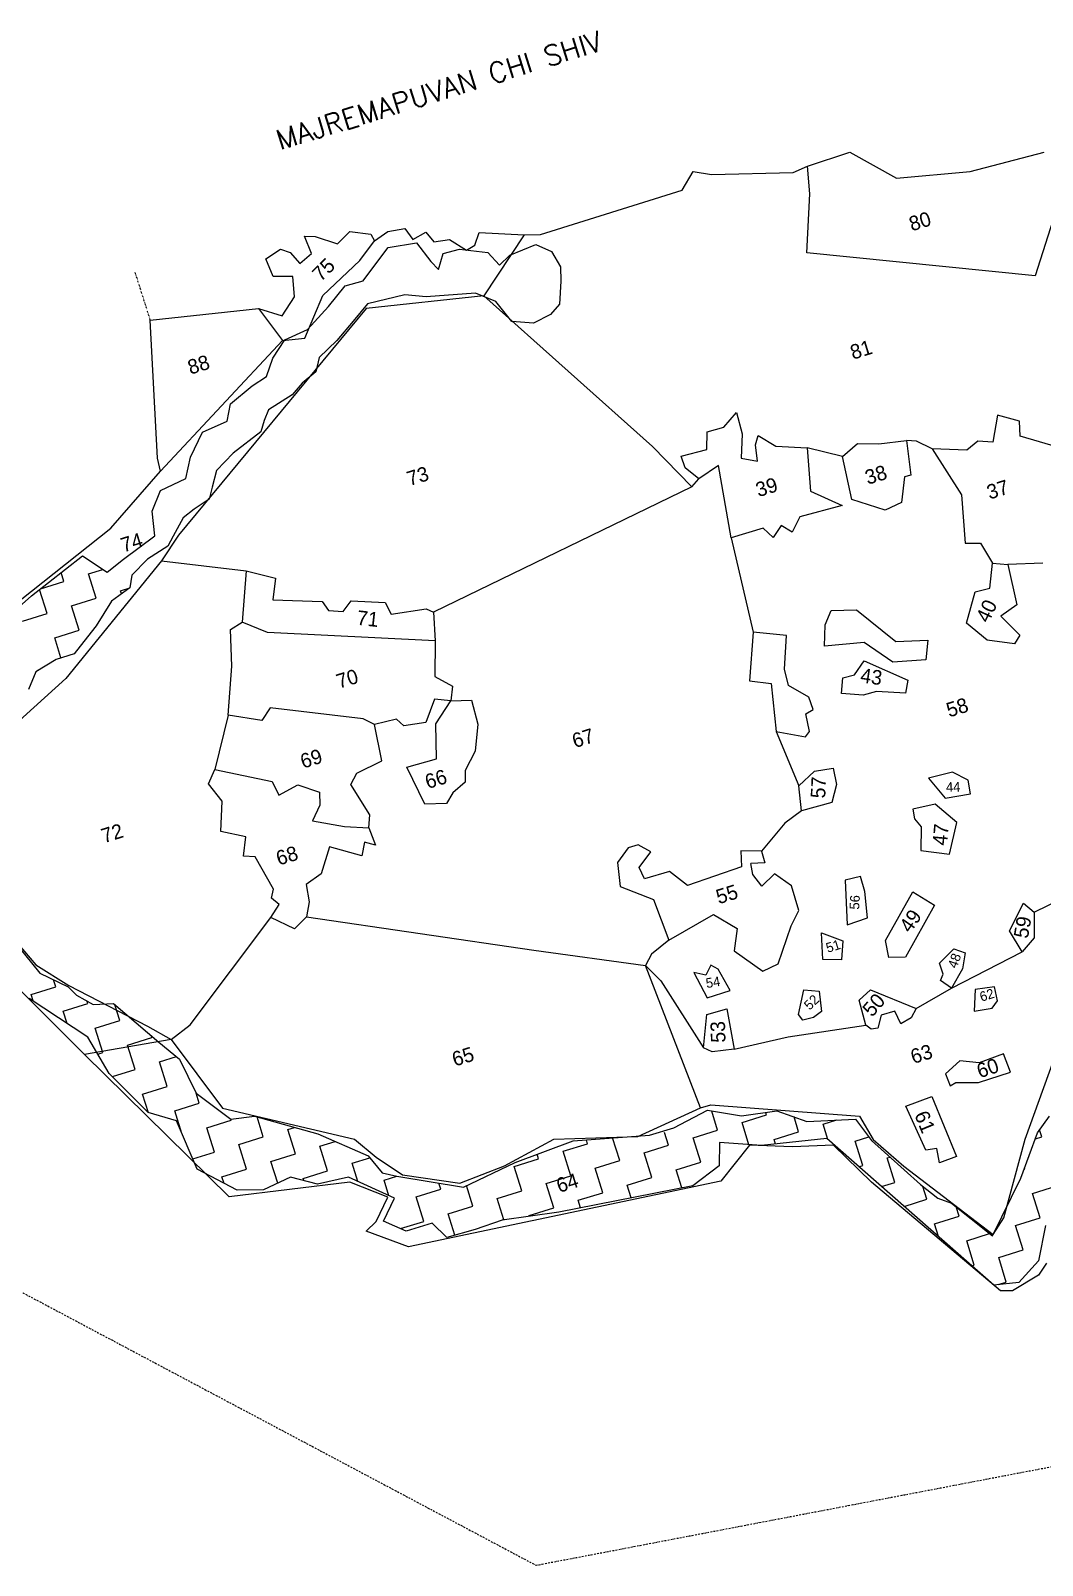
# Model space of a CAD drawing. Header units: metres. Extents: x 321979 to 325606, y 1830870 to 1833474.
# Drawn here: x 323246 to 324252, y 1831835 to 1833360 of the extents above; entities that cross this region are included whole.
import ezdxf

# ---------------------------------------------------------------- set-up
doc = ezdxf.new("R2010")
doc.units = ezdxf.units.M
doc.header["$LTSCALE"] = 0.3
doc.linetypes.add('DASHDOT', pattern=[1, 0.5, -0.25, 0, -0.25])
doc.linetypes.add('DIVIDE', pattern=[1.25, 0.5, -0.25, 0, -0.25, 0, -0.25])
for name, color, linetype in [('POLY_HATCH', 12, 'Continuous'), ('POLY_PARCEL', 6, 'Continuous'), ('POLY_WATER', 4, 'Continuous'), ('TEXT_MAPOUT', 7, 'Continuous'), ('TEXT_PARCEL', 7, 'Continuous'), ('V_BOUND_LINE', 7, 'Continuous'), ('V_BOUND_STREAM_LINE', 7, 'DASHDOT'), ('V_DIVIDE_LINE', 7, 'DIVIDE')]:
    doc.layers.add(name, color=color, linetype=linetype)
doc.styles.get("Standard").update_dxf_attribs({"font": 'simplex.shx'})
doc.styles.add('TEXT_MAP', font='')
doc.styles.get('TEXT_MAP').set_extended_font_data('Kruti Dev 050')

msp = doc.modelspace()

# ---------------------------------------------------------------- linework, layer by layer
at = {"layer": 'POLY_HATCH'}
for p, q in [((323601.7, 1833144.8), (323630.1, 1833149.4)), ((323630.1, 1833149.4), (323644.4, 1833130.9)), ((323722.9, 1833137.3), (323748.6, 1833147.8)), ((323748.6, 1833147.8), (323764.4, 1833140.8)), ((323577.1, 1833111.7), (323592.7, 1833132.7)), ((323592.7, 1833132.7), (323601.7, 1833144.8)), ((323644.4, 1833130.9), (323651.9, 1833123)), ((323651.9, 1833123), (323656.4, 1833138.8)), ((323656.4, 1833138.8), (323672.9, 1833143.1)), ((323672.9, 1833143.1), (323701.1, 1833140)), ((323701.1, 1833140), (323712.7, 1833127.4)), ((323712.7, 1833127.4), (323722.9, 1833137.3)), ((323764.4, 1833140.8), (323773.4, 1833125.7)), ((323773.4, 1833125.7), (323773.6, 1833111.3)), ((323542.4, 1833086.4), (323559, 1833106.9)), ((323559, 1833106.9), (323577.1, 1833111.7)), ((323773.6, 1833111.3), (323772.1, 1833088.7)), ((323521.5, 1833063.5), (323542.4, 1833086.4)), ((323581.3, 1833089), (323567, 1833071.8)), ((323618.5, 1833098), (323581.3, 1833089)), ((323639.5, 1833096), (323618.5, 1833098)), ((323688.7, 1833099.4), (323639.5, 1833096)), ((323709.1, 1833091.3), (323688.7, 1833099.4)), ((323724.7, 1833071.4), (323709.1, 1833091.3)), ((323772.1, 1833088.7), (323763.4, 1833078.4)), ((323567, 1833071.8), (323550.9, 1833052.3)), ((323746.5, 1833069.7), (323724.7, 1833071.4)), ((323763.4, 1833078.4), (323746.5, 1833069.7)), ((323499.2, 1833053.1), (323521.5, 1833063.5)), ((323487, 1833034.9), (323499.2, 1833053.1)), ((323550.9, 1833052.3), (323533.1, 1833035.7)), ((323480.7, 1833016.7), (323487, 1833034.9)), ((323533.1, 1833035.7), (323530, 1833021.2)), ((323466.6, 1833007.3), (323480.7, 1833016.7)), ((323516.4, 1833010.1), (323506.4, 1832998.5)), ((323530, 1833021.2), (323516.4, 1833010.1)), ((323444.9, 1832989.5), (323466.6, 1833007.3)), ((323506.4, 1832998.5), (323482.9, 1832983.6)), ((323441.7, 1832972.3), (323444.9, 1832989.5)), ((323482.9, 1832983.6), (323478.6, 1832972.9)), ((323417.1, 1832961.2), (323441.7, 1832972.3)), ((323478.6, 1832972.9), (323475.3, 1832961.6)), ((323405.2, 1832936.3), (323417.1, 1832961.2)), ((323475.3, 1832961.6), (323447.8, 1832940.3)), ((323400.7, 1832915.3), (323405.2, 1832936.3)), ((323447.8, 1832940.3), (323431, 1832923.2)), ((323431, 1832923.2), (323426.8, 1832906.6)), ((323367.3, 1832882.8), (323375.5, 1832903.2)), ((323375.5, 1832903.2), (323400.7, 1832915.3)), ((323426.8, 1832906.6), (323423.7, 1832894.6)), ((323423.7, 1832894.6), (323408.9, 1832884.9)), ((323369.9, 1832858.1), (323367.3, 1832882.8)), ((323397.9, 1832876.3), (323388.2, 1832858)), ((323408.9, 1832884.9), (323397.9, 1832876.3)), ((323338.8, 1832834.9), (323369.9, 1832858.1)), ((323388.2, 1832858), (323382.9, 1832847.9)), ((323382.9, 1832847.9), (323362.4, 1832835)), ((323247.1, 1832798.7), (323297.8, 1832838.3)), ((323297.8, 1832838.3), (323322.4, 1832822.1)), ((323322.4, 1832822.1), (323338.8, 1832834.9)), ((323362.4, 1832835), (323346.9, 1832819.1)), ((323346.9, 1832819.1), (323344.8, 1832806.6)), ((323201.7, 1832758.2), (323247.1, 1832798.7)), ((323344.8, 1832806.6), (323326.8, 1832793.3)), ((323326.8, 1832793.3), (323311.4, 1832768.9)), ((323311.4, 1832768.9), (323299.2, 1832753.3)), ((323299.2, 1832753.3), (323289.5, 1832740.9)), ((323271.6, 1832735.3), (323251.6, 1832723.1)), ((323289.5, 1832740.9), (323271.6, 1832735.3)), ((323251.6, 1832723.1), (323244.3, 1832705.6)), ((323224.8, 1832461.3), (323255.5, 1832423.4)), ((323255.5, 1832423.4), (323283.5, 1832410)), ((323303.2, 1832359.7), (323245, 1832398.4)), ((323283.5, 1832410), (323292, 1832401.6)), ((323292, 1832401.6), (323308.6, 1832392.2)), ((323308.6, 1832392.2), (323328.6, 1832393.4)), ((323328.6, 1832393.4), (323373.9, 1832354.7)), ((323324.5, 1832323.8), (323303.2, 1832359.7)), ((323373.9, 1832354.7), (323394.3, 1832338.1)), ((323394.3, 1832338.1), (323410.9, 1832304.1)), ((323363.1, 1832284.8), (323324.5, 1832323.8)), ((323410.9, 1832304.1), (323445.3, 1832278.2)), ((323391.2, 1832276.5), (323363.1, 1832284.8)), ((323412, 1832228.5), (323391.2, 1832276.5)), ((323445.3, 1832278.2), (323469, 1832281.3)), ((323469, 1832281.3), (323531.8, 1832263.6)), ((323885.8, 1832269.8), (323919.3, 1832287.1)), ((323919.3, 1832287.1), (323953.4, 1832281.5)), ((323953.4, 1832281.5), (323988.5, 1832286.5)), ((323988.5, 1832286.5), (324018.1, 1832276.1)), ((324018.1, 1832276.1), (324066.7, 1832278.4)), ((324066.7, 1832278.4), (324082.7, 1832257)), ((324247.7, 1832264.7), (324259.6, 1832281.2)), ((323531.8, 1832263.6), (323582, 1832241.8)), ((323786, 1832256.6), (323861.7, 1832262.3)), ((323861.7, 1832262.3), (323885.8, 1832269.8)), ((324231, 1832219.6), (324247.7, 1832264.7)), ((323728, 1832235.2), (323786, 1832256.6)), ((323931.4, 1832255.1), (323930.9, 1832232)), ((323973.2, 1832252), (323931.4, 1832255.1)), ((324038, 1832259.1), (323973.2, 1832252)), ((324204.2, 1832113.4), (324038, 1832259.1)), ((324082.7, 1832257), (324131.2, 1832213.4)), ((323582, 1832241.8), (323595.8, 1832224.8)), ((323676.8, 1832210.8), (323728, 1832235.2)), ((323930.9, 1832232), (323904.8, 1832212)), ((323451.7, 1832207.7), (323412, 1832228.5)), ((323504.7, 1832220.7), (323478, 1832208.2)), ((323531.6, 1832213.7), (323504.7, 1832220.7)), ((323562.4, 1832220.5), (323531.6, 1832213.7)), ((323608, 1832199.8), (323562.4, 1832220.5)), ((323595.8, 1832224.8), (323610.4, 1832221.7)), ((323610.4, 1832221.7), (323676.8, 1832210.8)), ((324202.8, 1832162.3), (324231, 1832219.6)), ((323478, 1832208.2), (323451.7, 1832207.7)), ((323597.3, 1832176.9), (323608, 1832199.8)), ((323904.8, 1832212), (323771.5, 1832185.9)), ((324131.2, 1832213.4), (324148.6, 1832199.9)), ((324148.6, 1832199.9), (324162.1, 1832194.7)), ((323771.5, 1832185.9), (323715.3, 1832177.8)), ((324162.1, 1832194.7), (324202.8, 1832162.3)), ((323619.9, 1832166.9), (323597.3, 1832176.9)), ((323645.6, 1832174.9), (323619.9, 1832166.9)), ((323660.2, 1832160.7), (323645.6, 1832174.9)), ((323715.3, 1832177.8), (323688.4, 1832168.6)), ((324255.6, 1832172.7), (324248.7, 1832137.4)), ((323688.4, 1832168.6), (323660.2, 1832160.7)), ((324248.7, 1832137.4), (324229, 1832115.9)), ((324229, 1832115.9), (324204.2, 1832113.4))]:
    msp.add_line(p, q, dxfattribs=at)
at = {"layer": 'POLY_HATCH', "linetype": 'Continuous'}
for p, q in [((323256, 1832805.7), (323279.4, 1832813)), ((323279.4, 1832813), (323276.7, 1832821.8)), ((323303.8, 1832820.5), (323318, 1832824.9)), ((323311.4, 1832796.2), (323303.8, 1832820.5)), ((323262.7, 1832781.1), (323255.2, 1832805)), ((323287, 1832788.6), (323311.4, 1832796.2)), ((323335.7, 1832803.7), (323344.8, 1832806.6)), ((323336.7, 1832800.6), (323335.7, 1832803.7)), ((323238.3, 1832773.5), (323262.7, 1832781.1)), ((323294.6, 1832764.3), (323287, 1832788.6)), ((323270.2, 1832756.7), (323294.6, 1832764.3)), ((323276.4, 1832736.8), (323270.2, 1832756.7)), ((323253.4, 1832724.8), (323255.2, 1832725.3)), ((323253.6, 1832724.4), (323253.4, 1832724.8)), ((323271.2, 1832410), (323269, 1832416.9)), ((323246.8, 1832402.4), (323271.2, 1832410)), ((323248.8, 1832395.9), (323246.8, 1832402.4)), ((323278.7, 1832385.6), (323303.1, 1832393.2)), ((323282.5, 1832373.5), (323278.7, 1832385.6)), ((323303.1, 1832393.2), (323302.3, 1832395.8)), ((323335, 1832376.4), (323330.1, 1832392.1)), ((323310.6, 1832368.8), (323335, 1832376.4)), ((323318.2, 1832344.5), (323310.6, 1832368.8)), ((323342.5, 1832352), (323366.9, 1832359.6)), ((323366.9, 1832359.6), (323366.4, 1832361)), ((323313.2, 1832342.9), (323318.2, 1832344.5)), ((323350.1, 1832327.7), (323342.5, 1832352)), ((323374.5, 1832335.3), (323391.3, 1832340.5)), ((323327.6, 1832320.7), (323350.1, 1832327.7)), ((323382, 1832310.9), (323374.5, 1832335.3)), ((323357.7, 1832303.3), (323382, 1832310.9)), ((323363.5, 1832284.6), (323357.7, 1832303.3)), ((323389.6, 1832286.6), (323413.9, 1832294.1)), ((323413.9, 1832294.1), (323410.8, 1832304.3)), ((323396.6, 1832264.1), (323389.6, 1832286.6)), ((323421.5, 1832269.8), (323445.8, 1832277.3)), ((323445.8, 1832277.3), (323445.6, 1832278.2)), ((323477.7, 1832260.6), (323471.5, 1832280.6)), ((323929.5, 1832267.4), (323923.6, 1832286.4)), ((323953.8, 1832275), (323978.1, 1832282.5)), ((323978.1, 1832282.5), (323977.4, 1832284.9)), ((324010.1, 1832265.7), (324005.5, 1832280.5)), ((324034.4, 1832273.3), (324048, 1832277.5)), ((323429.1, 1832245.4), (323421.5, 1832269.8)), ((323502.1, 1832268.1), (323508.6, 1832270.1)), ((323509.7, 1832243.8), (323502.1, 1832268.1)), ((323880.8, 1832252.3), (323876.8, 1832265.1)), ((323905.1, 1832259.8), (323929.5, 1832267.4)), ((323960.6, 1832252.9), (323953.8, 1832275)), ((323985.7, 1832258.2), (324010.1, 1832265.7)), ((324039.1, 1832258.2), (324034.4, 1832273.3)), ((324066.3, 1832256.5), (324080, 1832260.8)), ((324245.5, 1832258.8), (324251.9, 1832260.8)), ((324251.9, 1832260.8), (324249.7, 1832267.6)), ((323407.6, 1832238.8), (323429.1, 1832245.4)), ((323453.4, 1832253), (323477.7, 1832260.6)), ((323461, 1832228.6), (323453.4, 1832253)), ((323534, 1832251.3), (323549.2, 1832256.1)), ((323541.6, 1832227), (323534, 1832251.3)), ((323775.8, 1832246.4), (323800.2, 1832253.9)), ((323783.4, 1832222), (323775.8, 1832246.4)), ((323800.2, 1832253.9), (323799, 1832257.6)), ((323832.1, 1832237.1), (323825.1, 1832259.6)), ((323856.4, 1832244.7), (323880.8, 1832252.3)), ((323912.7, 1832235.5), (323905.1, 1832259.8)), ((323987.2, 1832253.5), (323985.7, 1832258.2)), ((324073.9, 1832232.2), (324066.3, 1832256.5)), ((323485.3, 1832236.2), (323509.7, 1832243.8)), ((323492, 1832214.7), (323485.3, 1832236.2)), ((323565.9, 1832234.6), (323583.5, 1832240)), ((323571.6, 1832216.3), (323565.9, 1832234.6)), ((323727.1, 1832231.2), (323751.5, 1832238.8)), ((323734.7, 1832206.9), (323727.1, 1832231.2)), ((323751.5, 1832238.8), (323750, 1832243.4)), ((323807.7, 1832229.6), (323832.1, 1832237.1)), ((323864, 1832220.4), (323856.4, 1832244.7)), ((323888.3, 1832227.9), (323912.7, 1832235.5)), ((324070.1, 1832231), (324073.9, 1832232.2)), ((324098.2, 1832239.7), (324101, 1832240.6)), ((324105.8, 1832215.4), (324098.2, 1832239.7)), ((323436.6, 1832221.1), (323461, 1832228.6)), ((323438.7, 1832214.5), (323436.6, 1832221.1)), ((323517.2, 1832219.4), (323541.6, 1832227)), ((323517.9, 1832217.3), (323517.2, 1832219.4)), ((323597.8, 1832217.8), (323610.4, 1832221.7)), ((323602.6, 1832202.2), (323597.8, 1832217.8)), ((323759, 1832214.5), (323783.4, 1832222)), ((323815.3, 1832205.2), (323807.7, 1832229.6)), ((323839.6, 1832212.8), (323864, 1832220.4)), ((323893.9, 1832209.9), (323888.3, 1832227.9)), ((324092.6, 1832211.3), (324105.8, 1832215.4)), ((324234.4, 1832228.6), (324235.1, 1832228.9)), ((324235.1, 1832228.9), (324234.8, 1832229.8)), ((323629.7, 1832201), (323654.1, 1832208.6)), ((323637.3, 1832176.6), (323629.7, 1832201)), ((323654.1, 1832208.6), (323652.1, 1832214.8)), ((323686, 1832191.8), (323679.6, 1832212.2)), ((323710.3, 1832199.3), (323734.7, 1832206.9)), ((323766.6, 1832190.1), (323759, 1832214.5)), ((323790.9, 1832197.7), (323815.3, 1832205.2)), ((323843.6, 1832200), (323839.6, 1832212.8)), ((324137.7, 1832198.6), (324133.7, 1832211.5)), ((324242.6, 1832204.5), (324267, 1832212.1)), ((324250.2, 1832180.2), (324242.6, 1832204.5)), ((323605, 1832193.3), (323605.4, 1832193.4)), ((323605.4, 1832193.4), (323605.2, 1832193.9)), ((323661.6, 1832184.2), (323686, 1832191.8)), ((323716.9, 1832178.1), (323710.3, 1832199.3)), ((323742.2, 1832182.5), (323766.6, 1832190.1)), ((323793.3, 1832190.2), (323790.9, 1832197.7)), ((324115, 1832191.6), (324137.7, 1832198.6)), ((324169.6, 1832181.8), (324166.7, 1832191.1)), ((323614.2, 1832169.5), (323637.3, 1832176.6)), ((323668.2, 1832162.9), (323661.6, 1832184.2)), ((323742.5, 1832181.7), (323742.2, 1832182.5)), ((324145.3, 1832174.3), (324169.6, 1832181.8)), ((324149.2, 1832161.6), (324145.3, 1832174.3)), ((324225.9, 1832172.6), (324250.2, 1832180.2)), ((324233.4, 1832148.3), (324225.9, 1832172.6)), ((324177.2, 1832157.5), (324200, 1832164.6)), ((324184.7, 1832133.1), (324177.2, 1832157.5)), ((324209.1, 1832140.7), (324233.4, 1832148.3)), ((324216.6, 1832116.3), (324209.1, 1832140.7)), ((324182.5, 1832132.4), (324184.7, 1832133.1)), ((324208.4, 1832113.8), (324216.6, 1832116.3))]:
    msp.add_line(p, q, dxfattribs=at)
at = {"layer": 'POLY_PARCEL'}
for p, q in [((324285.9, 1833244.3), (324245.2, 1833116.6)), ((324021.3, 1833198.1), (324018.8, 1833225.6)), ((324018.1, 1833139.6), (324021.3, 1833198.1)), ((323573.7, 1833131.9), (323588.3, 1833151.6)), ((323737.1, 1833157.5), (323697, 1833096.9)), ((323536.9, 1833097.3), (323573.7, 1833131.9)), ((324245.2, 1833116.6), (324018.1, 1833139.6)), ((323519, 1833054.9), (323536.9, 1833097.3)), ((323697, 1833096.9), (323580, 1833084.2)), ((323697, 1833096.9), (323864.6, 1832947.1)), ((323580, 1833084.2), (323393.3, 1832858.9)), ((323473, 1833084.2), (323496.9, 1833052.5)), ((323496.9, 1833052.5), (323519, 1833054.9)), ((323496.9, 1833052.5), (323375.3, 1832922.4)), ((323935.6, 1832966.4), (323948.4, 1832981)), ((323948.4, 1832981), (323953.9, 1832959.5)), ((324207.7, 1832978.2), (324203.1, 1832951.3)), ((324229.8, 1832972.2), (324207.7, 1832978.2)), ((323919, 1832961.6), (323935.6, 1832966.4)), ((324230.4, 1832957.2), (324229.8, 1832972.2)), ((323918.9, 1832944.2), (323919, 1832961.6)), ((323953.9, 1832959.5), (323953, 1832935.3)), ((323967.3, 1832948.6), (323969.9, 1832957.9)), ((323969, 1832932.5), (323967.3, 1832948.6)), ((323969.9, 1832957.9), (323987.5, 1832947.5)), ((323987.5, 1832947.5), (324018.7, 1832945.8)), ((324053.8, 1832937), (324068.5, 1832950.1)), ((324068.5, 1832950.1), (324089.7, 1832949.6)), ((324089.7, 1832949.6), (324117.4, 1832953.1)), ((324127.2, 1832952.4), (324117.4, 1832953.1)), ((324117.4, 1832953.1), (324121.8, 1832918.7)), ((324142.8, 1832944.8), (324127.2, 1832952.4)), ((324188.4, 1832952.3), (324177.5, 1832943.4)), ((324203.1, 1832951.3), (324188.4, 1832952.3)), ((324268.9, 1832946), (324230.4, 1832957.2)), ((323864.6, 1832947.1), (323904, 1832906.9)), ((323893.3, 1832937.4), (323918.9, 1832944.2)), ((323897.3, 1832925.7), (323893.3, 1832937.4)), ((323953, 1832935.3), (323969, 1832932.5)), ((324053.8, 1832937), (324018.7, 1832945.8)), ((324018.7, 1832945.8), (324021.8, 1832902.5)), ((324062.9, 1832894.5), (324053.8, 1832937)), ((324142.8, 1832944.8), (324172.2, 1832899)), ((324177.5, 1832943.4), (324142.8, 1832944.8)), ((323910.7, 1832914.8), (323897.3, 1832925.7)), ((323930.5, 1832928), (323910.7, 1832914.8)), ((323942.9, 1832856.2), (323930.5, 1832928)), ((324115.3, 1832917), (324112.5, 1832891.5)), ((324121.8, 1832918.7), (324115.3, 1832917)), ((323904, 1832906.9), (323646.9, 1832782.3)), ((323904, 1832906.9), (323910.7, 1832914.8)), ((324021.8, 1832902.5), (324053.2, 1832888.3)), ((324053.2, 1832888.3), (324011.3, 1832877.1)), ((324096.1, 1832883.8), (324062.9, 1832894.5)), ((324112.5, 1832891.5), (324096.1, 1832883.8)), ((324172.2, 1832899), (324175.6, 1832851)), ((324011.3, 1832877.1), (324003.8, 1832861.9)), ((323393.3, 1832858.9), (323376.5, 1832833.4)), ((323974.9, 1832865.8), (323942.9, 1832856.2)), ((323942.9, 1832856.2), (323964.8, 1832762.4)), ((323984.8, 1832856.7), (323974.9, 1832865.8)), ((323992.6, 1832868.4), (323984.8, 1832856.7)), ((324003.8, 1832861.9), (323992.6, 1832868.4)), ((324175.6, 1832851), (324190.8, 1832850.9)), ((324190.8, 1832850.9), (324202.8, 1832831.1)), ((323376.5, 1832833.4), (323281.2, 1832716.4)), ((323376.5, 1832833.4), (323460.6, 1832823.6)), ((324200.1, 1832806.2), (324202.8, 1832831.1)), ((324202.8, 1832831.1), (324218, 1832829.9)), ((324253, 1832831.2), (324218, 1832829.9)), ((324218, 1832829.9), (324227.1, 1832789.6)), ((323460.6, 1832823.6), (323456.7, 1832772.5)), ((323460.6, 1832823.6), (323489.8, 1832816.3)), ((323489.8, 1832816.3), (323487.3, 1832794.5)), ((324177.1, 1832771.5), (324185.5, 1832802.5)), ((324185.5, 1832802.5), (324200.1, 1832806.2)), ((323487.3, 1832794.5), (323536.2, 1832792.9)), ((323536.2, 1832792.9), (323542.5, 1832784)), ((323542.5, 1832784), (323557, 1832782.9)), ((323557, 1832782.9), (323565.2, 1832793.7)), ((323565.2, 1832793.7), (323598.9, 1832792)), ((323598.9, 1832792), (323604.8, 1832780.4)), ((323604.8, 1832780.4), (323639.6, 1832785.6)), ((323639.6, 1832785.6), (323646.9, 1832782.3)), ((323646.9, 1832782.3), (323648.5, 1832753.9)), ((324036.6, 1832769.6), (324042.5, 1832784)), ((324042.5, 1832784), (324067.7, 1832784.8)), ((324067.7, 1832784.8), (324106.7, 1832753.1)), ((324227.1, 1832789.6), (324211.1, 1832778.4)), ((323445.2, 1832765), (323456.7, 1832772.5)), ((323446.3, 1832728.8), (323445.2, 1832765)), ((323481.9, 1832762.3), (323456.7, 1832772.5)), ((324035.8, 1832748.7), (324036.6, 1832769.6)), ((324197.5, 1832754.6), (324177.1, 1832771.5)), ((324211.1, 1832778.4), (324229.9, 1832759.5)), ((323648.5, 1832753.9), (323481.9, 1832762.3)), ((323648.5, 1832753.9), (323648.4, 1832718.4)), ((323964.8, 1832762.4), (323961.3, 1832714.2)), ((323997.9, 1832759.1), (323964.8, 1832762.4)), ((323996.1, 1832725.7), (323997.9, 1832759.1)), ((324075.3, 1832752.1), (324035.8, 1832748.7)), ((324103.8, 1832732.6), (324075.3, 1832752.1)), ((324106.7, 1832753.1), (324138.4, 1832754.4)), ((324138.4, 1832754.4), (324136.6, 1832735.1)), ((324224.8, 1832751), (324197.5, 1832754.6)), ((324229.9, 1832759.5), (324224.8, 1832751)), ((324065.7, 1832720.1), (324075.3, 1832734.1)), ((324075.3, 1832734.1), (324118.6, 1832714.8)), ((324136.6, 1832735.1), (324103.8, 1832732.6)), ((323442.7, 1832680.1), (323446.3, 1832728.8)), ((323648.4, 1832718.4), (323665.8, 1832708.7)), ((324000, 1832709.6), (323996.1, 1832725.7)), ((324054, 1832717.2), (324065.7, 1832720.1)), ((323281.2, 1832716.4), (323217.6, 1832658.7)), ((323665.8, 1832708.7), (323664.1, 1832694.1)), ((323961.3, 1832714.2), (323982.9, 1832711.3)), ((323982.9, 1832711.3), (323987.7, 1832663.8)), ((324020.2, 1832697.8), (324000, 1832709.6)), ((324052.6, 1832701.6), (324054, 1832717.2)), ((324087.4, 1832703.6), (324074.2, 1832699.9)), ((324116.3, 1832701.9), (324087.4, 1832703.6)), ((324118.6, 1832714.8), (324116.3, 1832701.9)), ((323648.1, 1832696), (323639.3, 1832672.6)), ((323664.1, 1832694.1), (323648.1, 1832696)), ((323649.2, 1832671.4), (323664.1, 1832694.1)), ((323664.1, 1832694.1), (323684.6, 1832694.8)), ((323684.6, 1832694.8), (323691.1, 1832670.9)), ((324024.4, 1832685.5), (324020.2, 1832697.8)), ((324074.2, 1832699.9), (324052.6, 1832701.6)), ((323442.7, 1832680.1), (323429.6, 1832625.8)), ((323476.3, 1832674.5), (323442.7, 1832680.1)), ((323484.5, 1832687.2), (323476.3, 1832674.5)), ((323577, 1832676.2), (323484.5, 1832687.2)), ((323588.2, 1832670.8), (323577, 1832676.2)), ((323610, 1832675.9), (323588.2, 1832670.8)), ((323617.6, 1832669.4), (323610, 1832675.9)), ((324017.2, 1832681.4), (324024.4, 1832685.5)), ((324020.9, 1832663.8), (324017.2, 1832681.4)), ((323595.6, 1832634.4), (323588.2, 1832670.8)), ((323639.3, 1832672.6), (323617.6, 1832669.4)), ((323649.8, 1832636.4), (323649.2, 1832671.4)), ((323691.1, 1832670.9), (323688.5, 1832644.2)), ((323987.7, 1832663.8), (324017, 1832658.5)), ((323987.7, 1832663.8), (324010.3, 1832609.8)), ((324017, 1832658.5), (324020.9, 1832663.8)), ((323688.5, 1832644.2), (323678.4, 1832624.9)), ((323570.7, 1832622.4), (323595.6, 1832634.4)), ((323620.5, 1832628.3), (323649.8, 1832636.4)), ((323638.2, 1832591.4), (323620.5, 1832628.3)), ((324025.8, 1832624.2), (324044.3, 1832627.4)), ((324044.3, 1832627.4), (324047.6, 1832611)), ((323423.2, 1832611.7), (323429.6, 1832625.8)), ((323436.7, 1832594.5), (323423.2, 1832611.7)), ((323429.6, 1832625.8), (323486.6, 1832614)), ((323486.6, 1832614), (323493, 1832600.5)), ((323564.7, 1832611), (323570.7, 1832622.4)), ((323678.3, 1832613.4), (323666.2, 1832602.8)), ((323678.4, 1832624.9), (323678.3, 1832613.4)), ((324010.3, 1832609.8), (324025.8, 1832624.2)), ((324163.2, 1832623.4), (324139.3, 1832617.4)), ((324139.3, 1832617.4), (324155.8, 1832597.5)), ((324178.6, 1832615.3), (324163.2, 1832623.4)), ((324181, 1832601.7), (324178.6, 1832615.3)), ((323493, 1832600.5), (323511.9, 1832610.7)), ((323511.9, 1832610.7), (323533.6, 1832603.3)), ((323533.6, 1832603.3), (323533.9, 1832590.6)), ((323583.6, 1832581), (323564.7, 1832611)), ((323666.2, 1832602.8), (323660, 1832592)), ((324012.9, 1832584.8), (324010.3, 1832609.8)), ((324047.6, 1832611), (324043.2, 1832593.1)), ((324155.8, 1832597.5), (324181, 1832601.7)), ((323435.3, 1832564.2), (323436.7, 1832594.5)), ((323533.9, 1832590.6), (323526.6, 1832574.8)), ((323582.7, 1832568), (323583.6, 1832581)), ((323660, 1832592), (323638.2, 1832591.4)), ((324012.9, 1832584.8), (323996.4, 1832572.7)), ((324043.2, 1832593.1), (324012.9, 1832584.8)), ((324145.8, 1832591.5), (324123.5, 1832586.4)), ((324123.5, 1832586.4), (324125.3, 1832577)), ((324167.3, 1832573.4), (324145.8, 1832591.5)), ((323526.6, 1832574.8), (323558.3, 1832569.2)), ((323558.3, 1832569.2), (323582.7, 1832568)), ((323582.7, 1832568), (323589.1, 1832550.6)), ((323996.4, 1832572.7), (323973.3, 1832544.9)), ((324125.3, 1832577), (324131.8, 1832569)), ((324131.8, 1832569), (324131.7, 1832545.4)), ((324160.2, 1832541.7), (324167.3, 1832573.4)), ((323460.2, 1832559.1), (323435.3, 1832564.2)), ((323458, 1832539.7), (323460.2, 1832559.1)), ((323578.2, 1832553.8), (323575.6, 1832540.1)), ((323589.1, 1832550.6), (323578.2, 1832553.8)), ((323850.5, 1832550.9), (323840.6, 1832548.2)), ((323863.2, 1832544.2), (323850.5, 1832550.9)), ((323469.7, 1832539.1), (323458, 1832539.7)), ((323487.9, 1832507), (323469.7, 1832539.1)), ((323543.6, 1832548.9), (323535.1, 1832522.3)), ((323575.6, 1832540.1), (323543.6, 1832548.9)), ((323840.6, 1832548.2), (323830, 1832533.5)), ((323851.5, 1832528.4), (323863.2, 1832544.2)), ((323973.3, 1832544.9), (323952.6, 1832545.1)), ((323952.6, 1832545.1), (323953.2, 1832529)), ((323973.3, 1832544.9), (323976.6, 1832533)), ((324131.7, 1832545.4), (324160.2, 1832541.7)), ((324244.3, 1832484.1), (324375, 1832547.6)), ((323535.1, 1832522.3), (323520.4, 1832511.5)), ((323830, 1832533.5), (323832.7, 1832509.7)), ((323856.9, 1832517.2), (323851.5, 1832528.4)), ((323881.5, 1832524.5), (323856.9, 1832517.2)), ((323899.5, 1832510.5), (323881.5, 1832524.5)), ((323953.2, 1832529), (323899.5, 1832510.5)), ((323976.6, 1832533), (323962.4, 1832532.6)), ((323964.4, 1832521.5), (323962.4, 1832532.6)), ((323973.5, 1832509.9), (323964.4, 1832521.5)), ((323986.2, 1832522.3), (323973.5, 1832509.9)), ((324002.9, 1832510.2), (323986.2, 1832522.3)), ((323485.7, 1832498.1), (323487.9, 1832507)), ((323520.4, 1832511.5), (323523.4, 1832494.4)), ((323832.7, 1832509.7), (323865.8, 1832496.7)), ((324010.2, 1832485.6), (324002.9, 1832510.2)), ((324071.5, 1832519.7), (324056.5, 1832515.8)), ((324056.5, 1832515.8), (324058.5, 1832471.5)), ((324075.9, 1832504.5), (324071.5, 1832519.7)), ((323485.1, 1832478.9), (323493.3, 1832491.6)), ((323493.3, 1832491.6), (323485.7, 1832498.1)), ((323523.4, 1832494.4), (323520.5, 1832479.3)), ((323865.8, 1832496.7), (323881, 1832456.1)), ((324078.4, 1832478.4), (324075.9, 1832504.5)), ((324096.5, 1832456), (324123.5, 1832504.2)), ((324145.3, 1832491.1), (324116.4, 1832439.3)), ((324123.5, 1832504.2), (324145.3, 1832491.1)), ((324219.8, 1832465.4), (324233.7, 1832493)), ((324233.7, 1832493), (324244.3, 1832484.1)), ((323404.9, 1832372.2), (323485.1, 1832478.9)), ((323508.7, 1832467.5), (323485.1, 1832478.9)), ((323520.5, 1832479.3), (323508.7, 1832467.5)), ((323520.5, 1832479.3), (323746.7, 1832446.2)), ((323881, 1832456.1), (323925.4, 1832481.7)), ((323925.4, 1832481.7), (323949, 1832467.7)), ((324002.7, 1832470.4), (324010.2, 1832485.6)), ((324058.5, 1832471.5), (324078.4, 1832478.4)), ((324244.3, 1832484.1), (324244.4, 1832458.7)), ((323949, 1832467.7), (323945.9, 1832445.7)), ((323989.7, 1832432.8), (324002.7, 1832470.4)), ((324034.1, 1832437), (324032.9, 1832463.5)), ((324032.9, 1832463.5), (324054.1, 1832455.7)), ((324232.5, 1832444.7), (324219.8, 1832465.4)), ((323229, 1832458.1), (323251.6, 1832431.6)), ((323746.7, 1832446.2), (323857.9, 1832431.1)), ((323881, 1832456.1), (323863.6, 1832442.2)), ((323945.9, 1832445.7), (323974.6, 1832425.5)), ((324054.1, 1832455.7), (324052.6, 1832436.8)), ((324099.9, 1832439), (324096.5, 1832456)), ((324150.1, 1832433.4), (324164.4, 1832447.8)), ((324162.2, 1832408.5), (324232.5, 1832444.7)), ((324164.4, 1832447.8), (324175.7, 1832443.6)), ((324244.4, 1832458.7), (324232.5, 1832444.7)), ((323251.6, 1832431.6), (323284.2, 1832411.1)), ((323863.6, 1832442.2), (323857.9, 1832431.1)), ((323912.4, 1832289.7), (323857.9, 1832431.1)), ((323857.9, 1832431.1), (323873, 1832415.9)), ((323922.6, 1832431.5), (323917.9, 1832421.5)), ((323930.1, 1832427.5), (323922.6, 1832431.5)), ((323974.6, 1832425.5), (323989.7, 1832432.8)), ((324052.6, 1832436.8), (324034.1, 1832437)), ((324116.4, 1832439.3), (324099.9, 1832439)), ((324153.8, 1832422.4), (324150.1, 1832433.4)), ((324175.7, 1832443.6), (324172.9, 1832427.6)), ((323873, 1832415.9), (323915.5, 1832349.1)), ((323917.9, 1832421.5), (323905.7, 1832424)), ((323905.7, 1832424), (323919, 1832399)), ((323941.9, 1832406.1), (323930.1, 1832427.5)), ((324151, 1832416), (324153.8, 1832422.4)), ((324162.2, 1832408.5), (324151, 1832416)), ((324172.9, 1832427.6), (324162.2, 1832408.5)), ((323284.2, 1832411.1), (323362.4, 1832370.6)), ((323919, 1832399), (323941.9, 1832406.1)), ((324009.8, 1832382.3), (324015.4, 1832406.9)), ((324015.4, 1832406.9), (324030.6, 1832405.7)), ((324030.6, 1832405.7), (324032.8, 1832385.4)), ((324070.4, 1832396.5), (324081.6, 1832407)), ((324081.6, 1832407), (324126.8, 1832388.3)), ((324126.8, 1832388.3), (324162.2, 1832408.5)), ((324185.7, 1832407.3), (324184.8, 1832385.8)), ((324204.7, 1832409.8), (324185.7, 1832407.3)), ((324207.9, 1832396.1), (324204.7, 1832409.8)), ((323918.8, 1832382.2), (323938.8, 1832388.1)), ((323938.8, 1832388.1), (323945.8, 1832347.8)), ((324032.8, 1832385.4), (324024.7, 1832379.5)), ((324077, 1832371.7), (324070.4, 1832396.5)), ((324105.8, 1832385.8), (324092, 1832381.8)), ((324111.6, 1832373.2), (324105.8, 1832385.8)), ((324126.8, 1832388.3), (324122, 1832379)), ((324184.8, 1832385.8), (324202.4, 1832388.6)), ((324202.4, 1832388.6), (324207.9, 1832396.1)), ((323362.4, 1832370.6), (323386, 1832357.6)), ((323386, 1832357.6), (323404.9, 1832372.2)), ((323915.5, 1832349.1), (323918.8, 1832382.2)), ((323999.5, 1832360.1), (324077, 1832371.7)), ((324014.2, 1832376.6), (324009.8, 1832382.3)), ((324024.7, 1832379.5), (324014.2, 1832376.6)), ((324082.3, 1832367.8), (324077, 1832371.7)), ((324089, 1832368.8), (324082.3, 1832367.8)), ((324092, 1832381.8), (324089, 1832368.8)), ((324122, 1832379), (324111.6, 1832373.2)), ((323386, 1832357.6), (323299.8, 1832342.7)), ((323386, 1832357.6), (323437.1, 1832289.1)), ((323945.8, 1832347.8), (323999.5, 1832360.1)), ((324235.3, 1832258.5), (324272.4, 1832361)), ((323924.1, 1832345.2), (323915.5, 1832349.1)), ((323945.8, 1832347.8), (323924.1, 1832345.2)), ((324213.9, 1832343.1), (324189.7, 1832334.4)), ((324220.7, 1832324.9), (324213.9, 1832343.1)), ((324170.3, 1832336.2), (324156.2, 1832323.3)), ((324156.2, 1832323.3), (324160.7, 1832311.4)), ((324189.7, 1832334.4), (324170.3, 1832336.2)), ((324188.8, 1832314.6), (324220.7, 1832324.9)), ((324160.7, 1832311.4), (324166.3, 1832314.6)), ((324166.3, 1832314.6), (324188.8, 1832314.6)), ((323912.4, 1832289.7), (323922.9, 1832292.6)), ((323922.9, 1832292.6), (324070.6, 1832281.4)), ((324116.8, 1832291.2), (324142.6, 1832300.7)), ((324136.6, 1832247.6), (324116.8, 1832291.2)), ((324142.6, 1832300.7), (324167, 1832241.2)), ((323437.1, 1832289.1), (323568.4, 1832258.4)), ((323850.1, 1832261.2), (323912.4, 1832289.7)), ((324070.6, 1832281.4), (324084.2, 1832258)), ((323766.5, 1832258.4), (323850.1, 1832261.2)), ((323568.4, 1832258.4), (323589.9, 1832240.4)), ((323717.6, 1832231.8), (323766.5, 1832258.4)), ((324084.2, 1832258), (324114.8, 1832231.7)), ((324147.6, 1832249.1), (324136.6, 1832247.6)), ((324150.2, 1832234.8), (324147.6, 1832249.1)), ((324214.2, 1832180.1), (324235.3, 1832258.5)), ((323589.9, 1832240.4), (323616.2, 1832223.1)), ((323673.1, 1832214.6), (323717.6, 1832231.8)), ((324114.8, 1832231.7), (324203.4, 1832163.8)), ((324167, 1832241.2), (324150.2, 1832234.8)), ((323616.2, 1832223.1), (323673.1, 1832214.6)), ((324203.4, 1832163.8), (324214.2, 1832180.1))]:
    msp.add_line(p, q, dxfattribs=at)
at = {"layer": 'POLY_WATER'}
for p, q in [((323299.8, 1832342.7), (323219, 1832423.5)), ((323443.7, 1832201.2), (323299.8, 1832342.7)), ((323961.1, 1832252.5), (323932.6, 1832216.7)), ((324004.1, 1832250.8), (323961.1, 1832252.5)), ((324044.9, 1832252.4), (324004.1, 1832250.8)), ((324082.5, 1832215.7), (324044.9, 1832252.4)), ((323563.9, 1832215.8), (323443.7, 1832201.2)), ((323601.6, 1832200.7), (323563.9, 1832215.8)), ((323932.6, 1832216.7), (323622.2, 1832151.3)), ((324210.7, 1832107.5), (324082.5, 1832215.7)), ((323590, 1832176.7), (323601.6, 1832200.7)), ((323580, 1832166.9), (323590, 1832176.7)), ((323622.2, 1832151.3), (323580, 1832166.9)), ((324256.5, 1832135.1), (324248.5, 1832123.2)), ((324248.5, 1832123.2), (324222.9, 1832107.6)), ((324222.9, 1832107.6), (324210.7, 1832107.5))]:
    msp.add_line(p, q, dxfattribs=at)
at = {"layer": 'V_BOUND_LINE'}
for p, q in [((324018.8, 1833225.6), (324061, 1833239.7)), ((324061, 1833239.7), (324107.5, 1833213.7)), ((324180.5, 1833220.4), (324254.4, 1833239.6)), ((324004.7, 1833219.5), (324018.8, 1833225.6)), ((323894.3, 1833201.8), (323905.1, 1833220.5)), ((323905.1, 1833220.5), (323923.4, 1833217.6)), ((323923.4, 1833217.6), (324004.7, 1833219.5)), ((324107.5, 1833213.7), (324180.5, 1833220.4)), ((323753.3, 1833157.7), (323894.3, 1833201.8)), ((323551.5, 1833148.7), (323563.7, 1833160.9)), ((323563.7, 1833160.9), (323584.6, 1833158.2)), ((323601.4, 1833160.8), (323618.5, 1833163.7)), ((323618.5, 1833163.7), (323626.3, 1833152.9)), ((323525.6, 1833138.9), (323518.6, 1833156.1)), ((323518.6, 1833156.1), (323529.3, 1833155.7)), ((323529.3, 1833155.7), (323551.5, 1833148.7)), ((323584.6, 1833158.2), (323588.3, 1833151.6)), ((323588.3, 1833151.6), (323601.4, 1833160.8)), ((323626.3, 1833152.9), (323639.4, 1833160)), ((323639.4, 1833160), (323647.4, 1833150.6)), ((323647.4, 1833150.6), (323662.7, 1833153)), ((323662.7, 1833153), (323679.9, 1833142.4)), ((323679.9, 1833142.4), (323688.2, 1833147.3)), ((323688.2, 1833147.3), (323692.2, 1833159.7)), ((323692.2, 1833159.7), (323737.1, 1833157.5)), ((323737.1, 1833157.5), (323753.3, 1833157.7)), ((323480.3, 1833133.7), (323494.7, 1833143.2)), ((323487.6, 1833115.9), (323480.3, 1833133.7)), ((323494.7, 1833143.2), (323504.3, 1833139.8)), ((323504.3, 1833139.8), (323514.1, 1833128.9)), ((323514.1, 1833128.9), (323525.6, 1833138.9)), ((323506.9, 1833116.1), (323487.6, 1833115.9)), ((323508.7, 1833096), (323506.9, 1833116.1)), ((323496.6, 1833076.9), (323508.7, 1833096)), ((323365.3, 1833072.8), (323473, 1833084.2)), ((323372.3, 1832935.4), (323365.3, 1833072.8)), ((323473, 1833084.2), (323496.6, 1833076.9)), ((323375.3, 1832922.4), (323372.3, 1832935.4)), ((323325.9, 1832866), (323375.3, 1832922.4)), ((323197.5, 1832763.9), (323325.9, 1832866))]:
    msp.add_line(p, q, dxfattribs=at)
at = {"layer": 'V_BOUND_STREAM_LINE', "ltscale": 10}
for p, q in [((323159.2, 1832147.8), (323748.9, 1831834.8)), ((323748.9, 1831834.8), (324278.1, 1831936))]:
    msp.add_line(p, q, dxfattribs=at)
at = {"layer": 'V_DIVIDE_LINE', "ltscale": 10}
msp.add_line((323365.3, 1833072.8), (323350.2, 1833120.4), dxfattribs=at)

# ---------------------------------------------------------------- texts
at = {"layer": 'TEXT_MAPOUT', "ltscale": 10}
msp.add_text('MAJREMAPUVAN CHI SHIV', height=20.074, rotation=17.2574, dxfattribs=at).set_placement((323494.1, 1833241.5))
at = {"layer": 'TEXT_PARCEL', "style": 'TEXT_MAP'}
for s, height, rotation, p in [('80', 14.45, 17.2574, (324122.6, 1833160.9)), ('75', 14.45, 44.7109, (323535, 1833110.3)), ('81', 14.45, 17.2574, (324064.1, 1833033.3)), ('88', 14.45, 17.2574, (323405.2, 1833018.4)), ('73', 14.45, 17.2574, (323623.1, 1832907.6)), ('38', 14.45, 17.2574, (324078.8, 1832908.9)), ('39', 14.45, 17.2574, (323970.1, 1832896.6)), ('37', 14.45, 17.2574, (324199.9, 1832894.2)), ('74', 14.45, 17.2574, (323338.6, 1832841.6)), ('71', 14.45, 353.6467, (323570.2, 1832769.9)), ('40', 14.45, 64.6179, (324198.8, 1832770.8)), ('70', 14.45, 17.2574, (323553, 1832706.1)), ('43 ', 14.45, 351.931, (324070.8, 1832712.7)), ('58', 14.45, 17.2574, (324159.7, 1832677.6)), ('67', 14.45, 17.2574, (323787.5, 1832647.1)), ('69', 14.45, 17.2574, (323517.2, 1832626.7)), ('66', 14.45, 17.2574, (323641.2, 1832606.4)), ('57', 14.45, 87.2579, (324036.4, 1832597)), ('44', 9.64, 1.0109, (324156.7, 1832603.7)), ('72', 14.45, 17.2574, (323319.2, 1832552.5)), ('47', 14.45, 84.9904, (324157.5, 1832549.9)), ('68', 14.45, 17.2574, (323493.1, 1832530.3)), ('55', 14.45, 17.2574, (323930.6, 1832491.9)), ('56', 9.64, 87.1091, (324070.3, 1832486.5)), ('49', 14.45, 55.2042, (324121, 1832462.5)), ('59', 14.45, 79.9369, (324238, 1832457.3)), ('51', 9.64, 17.2574, (324039, 1832443.6)), ('48', 9.64, 70.363, (324167.1, 1832427.5)), ('54', 9.64, 9.1616, (323918.6, 1832408.6)), ('52', 9.64, 43.8181, (324021, 1832386.1)), ('50', 14.45, 49.2399, (324083.2, 1832379.1)), ('62', 9.64, 17.2574, (324191.9, 1832395)), ('53', 14.45, 91.8221, (323937.4, 1832354.5)), ('63', 14.45, 17.2574, (324124.1, 1832333.1)), ('65', 14.45, 17.2574, (323668.1, 1832330.5)), ('60', 14.45, 18.6882, (324190.2, 1832318.8)), ('61', 14.45, 292.4564, (324124.9, 1832282.8)), ('64', 14.45, 17.2574, (323771.9, 1832204.9))]:
    msp.add_text(s, height=height, rotation=rotation, dxfattribs=at).set_placement(p)

doc.saveas('drawing.dxf')
